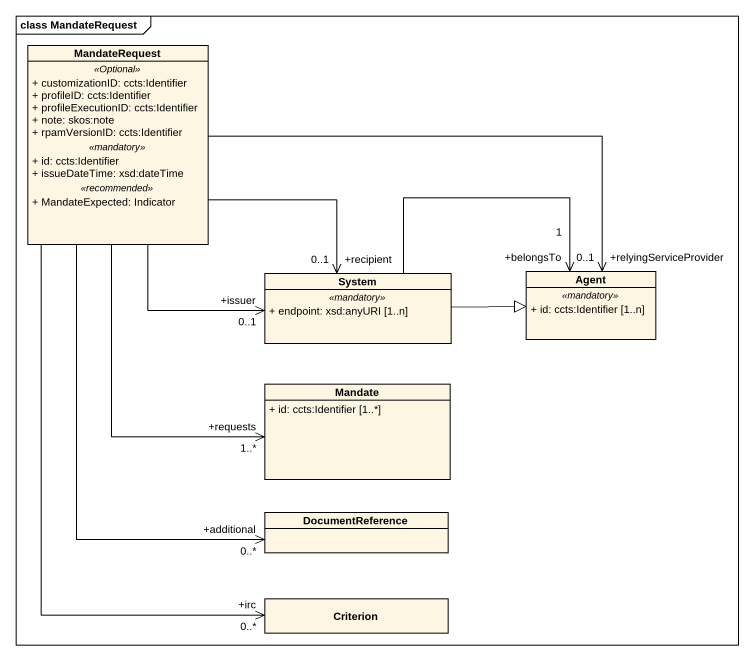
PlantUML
@startuml
mainframe class MandateRequest
hide circle
hide empty members
skinparam classAttributeIconSize 0
class MandateRequest {
  .. <<Optional>> ..
  + customizationID: ccts:Identifier
  + profileID: ccts:Identifier
  + profileExecutionID: ccts:Identifier
  + note: skos:note
  + rpamVersionID: ccts:Identifier
  .. <<mandatory>> ..
  + id: ccts:Identifier
  + issueDateTime: xsd:dateTime
  .. <<recommended>> ..
  + MandateExpected: Indicator
}
class System {
  .. <<mandatory>> ..
  + endpoint: xsd:anyURI [1..n]
}
class "Agent" as Agent_ {
  .. <<mandatory>> ..
  + id: ccts:Identifier [1..n]
}
class Mandate {
  + id: ccts:Identifier [1..*]
}
class DocumentReference
class Criterion
MandateRequest --> "+issuer\n0..1" System
MandateRequest --> "+recipient\n0..1" System
MandateRequest -right-> "+relyingServiceProvider\n0..1" Agent_
MandateRequest --> "+requests\n1..*" Mandate
MandateRequest --> "+additional\n0..*" DocumentReference
MandateRequest --> "+irc\n0..*" Criterion
System -right-|> Agent_
System -right-> "+belongsTo\n1" Agent_
@enduml
